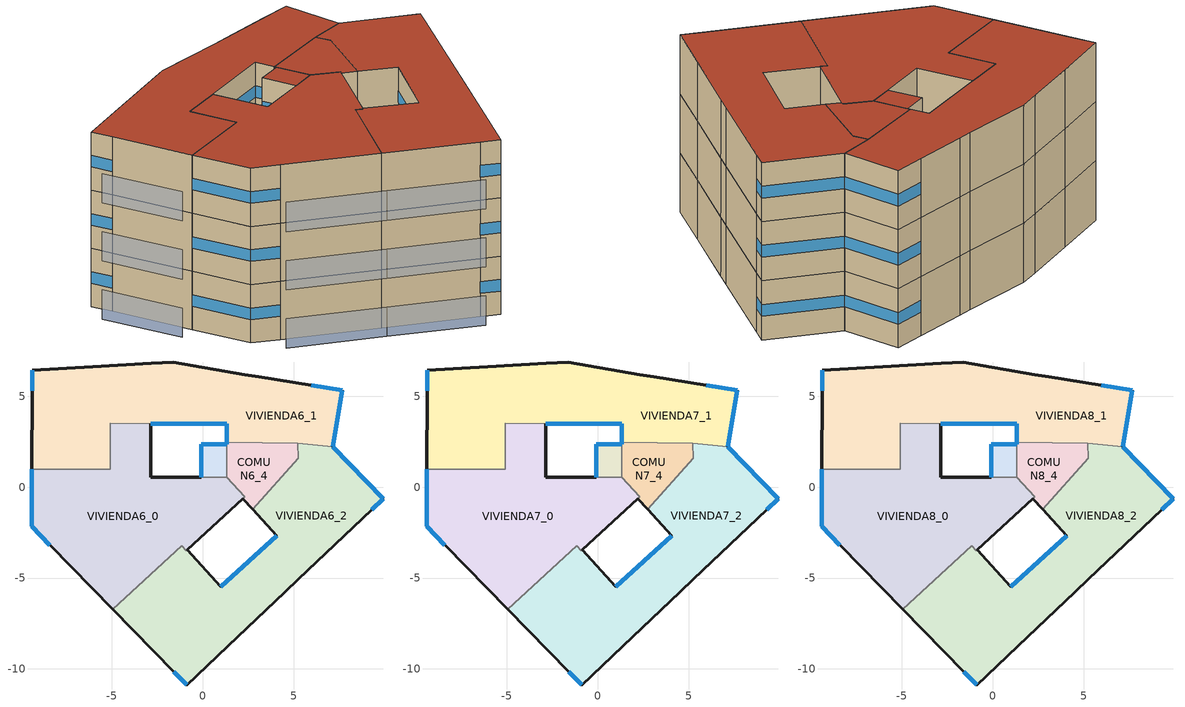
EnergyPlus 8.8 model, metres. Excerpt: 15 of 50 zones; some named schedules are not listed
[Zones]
VIVIENDA6_0
 floor outside (Project Floor): 1.32,0.54 2.31,-0.54 2.2,-0.64 -0.86,-3.45 -0.92,-3.5 -1.16,-3.23 -4.96,-6.72 -8.4,-3.19 -9.41,-2.16 -9.4,0.99 -5.1,0.97 -5.09,3.5 -2.86,3.49 -2.86,0.54 -0.08,0.54 z15
 wall outside (Project Partition): -0.86,-3.45 2.2,-0.64 / -0.08,0.54 -2.86,0.54 -2.86,3.49 / -9.4,0.99 -9.41,-2.16 -8.4,-3.19 -4.96,-6.72 z15:18
 wall to VIVIENDA6_2 (Project Partition): -4.96,-6.72 -1.16,-3.23 -0.92,-3.5 -0.86,-3.45 z15:18
 wall to COMUN6_4 (Project Partition): 2.2,-0.64 2.31,-0.54 1.32,0.54 z15:18
 wall to COMUN6_3 (Project Partition): 1.32,0.54 -0.08,0.54 z15:18
 wall to VIVIENDA6_1 (Project Partition): -2.86,3.49 -5.09,3.5 -5.1,0.97 -9.4,0.99 z15:18
 window (Project External Window): -9.4,0.99 -9.41,-2.16 / -9.41,-2.16 -8.4,-3.19 z16.2:16.8
 roof outside (Project Flat Roof): -0.86,-3.45 2.2,-0.64 2.31,-0.54 1.32,0.54 -0.08,0.54 -2.86,0.54 -2.86,3.49 -5.09,3.5 -5.1,0.97 -9.4,0.99 -9.41,-2.16 -8.4,-3.19 -4.96,-6.72 -1.16,-3.23 -0.92,-3.5 z18
VIVIENDA6_1
 floor outside (Project Floor): 7.68,5.34 7.15,2.22 5.22,2.42 1.32,2.48 1.32,3.49 -2.86,3.49 -5.09,3.5 -5.1,0.97 -9.4,0.99 -9.38,5.29 -9.38,6.42 -6.05,6.62 -2.83,6.81 -1.62,6.88 2.31,6.19 3.07,6.06 5.97,5.6 z15
 wall outside (Project Partition): -2.86,3.49 1.32,3.49 1.32,2.48 / 7.15,2.22 7.68,5.34 5.97,5.6 3.07,6.06 2.31,6.19 -1.62,6.88 -2.83,6.81 -6.05,6.62 -9.38,6.42 -9.38,5.29 -9.4,0.99 z15:18
 wall to COMUN6_4 (Project Partition): 1.32,2.48 5.22,2.42 z15:18
 wall to VIVIENDA6_2 (Project Partition): 5.22,2.42 7.15,2.22 z15:18
 window (Project External Window): -2.85,3.49 1.32,3.49 / 1.32,3.49 1.32,2.48 / 7.15,2.22 7.68,5.34 / 7.68,5.34 5.98,5.6 / -9.38,6.42 -9.38,5.29 z16.2:16.8
 roof outside (Project Flat Roof): 7.15,2.22 7.68,5.34 5.97,5.6 3.07,6.06 2.31,6.19 -1.62,6.88 -2.83,6.81 -6.05,6.62 -9.38,6.42 -9.38,5.29 -9.4,0.99 -5.1,0.97 -5.09,3.5 -2.86,3.49 1.32,3.49 1.32,2.48 5.22,2.42 z18
VIVIENDA6_2
 floor outside (Project Floor): 7.15,2.22 9.93,-0.63 9.28,-1.25 5.26,-5.06 4.54,-5.74 1.36,-8.75 -0.89,-10.88 -1.59,-10.16 -4.96,-6.72 -1.16,-3.23 -0.92,-3.5 -0.86,-3.45 1,-5.47 4.06,-2.66 2.74,-1.23 5.25,1.6 5.22,2.42 z15
 wall outside (Project Partition): -4.96,-6.72 -1.59,-10.16 -0.89,-10.88 1.36,-8.75 4.54,-5.74 5.26,-5.06 9.28,-1.25 9.93,-0.63 7.15,2.22 / 2.74,-1.23 4.06,-2.66 1,-5.47 -0.86,-3.45 z15:18
 wall to COMUN6_4 (Project Partition): 5.22,2.42 5.25,1.6 2.74,-1.23 z15:18
 window (Project External Window): -1.59,-10.16 -0.89,-10.88 / 9.28,-1.25 9.93,-0.63 / 9.93,-0.63 7.16,2.22 / 4.06,-2.66 1.01,-5.47 z16.2:16.8
 roof outside (Project Flat Roof): 4.54,-5.74 5.26,-5.06 9.28,-1.25 9.93,-0.63 7.15,2.22 5.22,2.42 5.25,1.6 2.74,-1.23 4.06,-2.66 1,-5.47 -0.86,-3.45 -0.92,-3.5 -1.16,-3.23 -4.96,-6.72 -1.59,-10.16 -0.89,-10.88 1.36,-8.75 z18
COMUN6_3
 floor outside (Project Floor): 1.32,2.36 1.32,0.54 -0.08,0.54 -0.08,2.36 z15
 wall outside (Project Partition): 1.32,2.36 -0.08,2.36 -0.08,0.54 z15:18
 wall to COMUN6_4 (Project Partition): 1.32,0.54 1.32,2.36 z15:18
 window (Project External Window): 1.32,2.36 -0.07,2.36 / -0.08,2.36 -0.08,0.54 z16.2:16.8
 roof outside (Project Flat Roof): 1.32,0.54 1.32,2.36 -0.08,2.36 -0.08,0.54 z18
COMUN6_4
 floor outside (Project Floor): 5.22,2.42 5.25,1.6 2.74,-1.23 2.2,-0.64 2.31,-0.54 1.32,0.54 1.32,2.36 1.32,2.48 z15
 wall outside (Project Partition): 2.2,-0.64 2.74,-1.23 / 1.32,2.48 1.32,2.36 z15:18
 window (Project External Window): 1.32,2.48 1.32,2.36 z16.2:16.8
 roof outside (Project Flat Roof): 2.74,-1.23 5.25,1.6 5.22,2.42 1.32,2.48 1.32,2.36 1.32,0.54 2.31,-0.54 2.2,-0.64 z18
VIVIENDA7_0
 floor outside (Project Floor): 1.32,0.54 2.31,-0.54 2.2,-0.64 -0.86,-3.45 -0.92,-3.5 -1.16,-3.23 -4.96,-6.72 -8.4,-3.19 -9.41,-2.16 -9.4,0.99 -5.1,0.97 -5.09,3.5 -2.86,3.49 -2.86,0.54 -0.08,0.54 z18
 wall outside (Project Partition): -0.86,-3.45 2.2,-0.64 / -0.08,0.54 -2.86,0.54 -2.86,3.49 / -9.4,0.99 -9.41,-2.16 -8.4,-3.19 -4.96,-6.72 z18:21
 wall to VIVIENDA7_2 (Project Partition): -4.96,-6.72 -1.16,-3.23 -0.92,-3.5 -0.86,-3.45 z18:21
 wall to COMUN7_4 (Project Partition): 2.2,-0.64 2.31,-0.54 1.32,0.54 z18:21
 wall to COMUN7_3 (Project Partition): 1.32,0.54 -0.08,0.54 z18:21
 wall to VIVIENDA7_1 (Project Partition): -2.86,3.49 -5.09,3.5 -5.1,0.97 -9.4,0.99 z18:21
 window (Project External Window): -9.4,0.99 -9.41,-2.16 / -9.41,-2.16 -8.4,-3.19 z19.2:19.8
 roof outside (Project Flat Roof): -0.86,-3.45 2.2,-0.64 2.31,-0.54 1.32,0.54 -0.08,0.54 -2.86,0.54 -2.86,3.49 -5.09,3.5 -5.1,0.97 -9.4,0.99 -9.41,-2.16 -8.4,-3.19 -4.96,-6.72 -1.16,-3.23 -0.92,-3.5 z21
VIVIENDA7_1
 floor outside (Project Floor): 7.68,5.34 7.15,2.22 5.22,2.42 1.32,2.48 1.32,3.49 -2.86,3.49 -5.09,3.5 -5.1,0.97 -9.4,0.99 -9.38,5.29 -9.38,6.42 -6.05,6.62 -2.83,6.81 -1.62,6.88 2.31,6.19 3.07,6.06 5.97,5.6 z18
 wall outside (Project Partition): -2.86,3.49 1.32,3.49 1.32,2.48 / 7.15,2.22 7.68,5.34 5.97,5.6 3.07,6.06 2.31,6.19 -1.62,6.88 -2.83,6.81 -6.05,6.62 -9.38,6.42 -9.38,5.29 -9.4,0.99 z18:21
 wall to COMUN7_4 (Project Partition): 1.32,2.48 5.22,2.42 z18:21
 wall to VIVIENDA7_2 (Project Partition): 5.22,2.42 7.15,2.22 z18:21
 window (Project External Window): -2.85,3.49 1.32,3.49 / 1.32,3.49 1.32,2.48 / 7.15,2.22 7.68,5.34 / 7.68,5.34 5.98,5.6 / -9.38,6.42 -9.38,5.29 z19.2:19.8
 roof outside (Project Flat Roof): 7.15,2.22 7.68,5.34 5.97,5.6 3.07,6.06 2.31,6.19 -1.62,6.88 -2.83,6.81 -6.05,6.62 -9.38,6.42 -9.38,5.29 -9.4,0.99 -5.1,0.97 -5.09,3.5 -2.86,3.49 1.32,3.49 1.32,2.48 5.22,2.42 z21
VIVIENDA7_2
 floor outside (Project Floor): 7.15,2.22 9.93,-0.63 9.28,-1.25 5.26,-5.06 4.54,-5.74 1.36,-8.75 -0.89,-10.88 -1.59,-10.16 -4.96,-6.72 -1.16,-3.23 -0.92,-3.5 -0.86,-3.45 1,-5.47 4.06,-2.66 2.74,-1.23 5.25,1.6 5.22,2.42 z18
 wall outside (Project Partition): -4.96,-6.72 -1.59,-10.16 -0.89,-10.88 1.36,-8.75 4.54,-5.74 5.26,-5.06 9.28,-1.25 9.93,-0.63 7.15,2.22 / 2.74,-1.23 4.06,-2.66 1,-5.47 -0.86,-3.45 z18:21
 wall to COMUN7_4 (Project Partition): 5.22,2.42 5.25,1.6 2.74,-1.23 z18:21
 window (Project External Window): -1.59,-10.16 -0.89,-10.88 / 9.28,-1.25 9.93,-0.63 / 9.93,-0.63 7.16,2.22 / 4.06,-2.66 1.01,-5.47 z19.2:19.8
 roof outside (Project Flat Roof): 4.54,-5.74 5.26,-5.06 9.28,-1.25 9.93,-0.63 7.15,2.22 5.22,2.42 5.25,1.6 2.74,-1.23 4.06,-2.66 1,-5.47 -0.86,-3.45 -0.92,-3.5 -1.16,-3.23 -4.96,-6.72 -1.59,-10.16 -0.89,-10.88 1.36,-8.75 z21
COMUN7_3
 floor outside (Project Floor): 1.32,2.36 1.32,0.54 -0.08,0.54 -0.08,2.36 z18
 wall outside (Project Partition): 1.32,2.36 -0.08,2.36 -0.08,0.54 z18:21
 wall to COMUN7_4 (Project Partition): 1.32,0.54 1.32,2.36 z18:21
 window (Project External Window): 1.32,2.36 -0.07,2.36 / -0.08,2.36 -0.08,0.54 z19.2:19.8
 roof outside (Project Flat Roof): 1.32,0.54 1.32,2.36 -0.08,2.36 -0.08,0.54 z21
COMUN7_4
 floor outside (Project Floor): 5.22,2.42 5.25,1.6 2.74,-1.23 2.2,-0.64 2.31,-0.54 1.32,0.54 1.32,2.36 1.32,2.48 z18
 wall outside (Project Partition): 2.2,-0.64 2.74,-1.23 / 1.32,2.48 1.32,2.36 z18:21
 window (Project External Window): 1.32,2.48 1.32,2.36 z19.2:19.8
 roof outside (Project Flat Roof): 2.74,-1.23 5.25,1.6 5.22,2.42 1.32,2.48 1.32,2.36 1.32,0.54 2.31,-0.54 2.2,-0.64 z21
VIVIENDA8_0
 floor outside (Project Floor): 1.32,0.54 2.31,-0.54 2.2,-0.64 -0.86,-3.45 -0.92,-3.5 -1.16,-3.23 -4.96,-6.72 -8.4,-3.19 -9.41,-2.16 -9.4,0.99 -5.1,0.97 -5.09,3.5 -2.86,3.49 -2.86,0.54 -0.08,0.54 z21
 wall outside (Project Partition): -0.86,-3.45 2.2,-0.64 / -0.08,0.54 -2.86,0.54 -2.86,3.49 / -9.4,0.99 -9.41,-2.16 -8.4,-3.19 -4.96,-6.72 z21:24
 wall to VIVIENDA8_2 (Project Partition): -4.96,-6.72 -1.16,-3.23 -0.92,-3.5 -0.86,-3.45 z21:24
 wall to COMUN8_4 (Project Partition): 2.2,-0.64 2.31,-0.54 1.32,0.54 z21:24
 wall to COMUN8_3 (Project Partition): 1.32,0.54 -0.08,0.54 z21:24
 wall to VIVIENDA8_1 (Project Partition): -2.86,3.49 -5.09,3.5 -5.1,0.97 -9.4,0.99 z21:24
 window (Project External Window): -9.4,0.99 -9.41,-2.16 / -9.41,-2.16 -8.4,-3.19 z22.2:22.8
 roof outside (Project Flat Roof): -0.86,-3.45 2.2,-0.64 2.31,-0.54 1.32,0.54 -0.08,0.54 -2.86,0.54 -2.86,3.49 -5.09,3.5 -5.1,0.97 -9.4,0.99 -9.41,-2.16 -8.4,-3.19 -4.96,-6.72 -1.16,-3.23 -0.92,-3.5 z24
VIVIENDA8_1
 floor outside (Project Floor): 7.68,5.34 7.15,2.22 5.22,2.42 1.32,2.48 1.32,3.49 -2.86,3.49 -5.09,3.5 -5.1,0.97 -9.4,0.99 -9.38,5.29 -9.38,6.42 -6.05,6.62 -2.83,6.81 -1.62,6.88 2.31,6.19 3.07,6.06 5.97,5.6 z21
 wall outside (Project Partition): -2.86,3.49 1.32,3.49 1.32,2.48 / 7.15,2.22 7.68,5.34 5.97,5.6 3.07,6.06 2.31,6.19 -1.62,6.88 -2.83,6.81 -6.05,6.62 -9.38,6.42 -9.38,5.29 -9.4,0.99 z21:24
 wall to COMUN8_4 (Project Partition): 1.32,2.48 5.22,2.42 z21:24
 wall to VIVIENDA8_2 (Project Partition): 5.22,2.42 7.15,2.22 z21:24
 window (Project External Window): -2.85,3.49 1.32,3.49 / 1.32,3.49 1.32,2.48 / 7.15,2.22 7.68,5.34 / 7.68,5.34 5.98,5.6 / -9.38,6.42 -9.38,5.29 z22.2:22.8
 roof outside (Project Flat Roof): 7.15,2.22 7.68,5.34 5.97,5.6 3.07,6.06 2.31,6.19 -1.62,6.88 -2.83,6.81 -6.05,6.62 -9.38,6.42 -9.38,5.29 -9.4,0.99 -5.1,0.97 -5.09,3.5 -2.86,3.49 1.32,3.49 1.32,2.48 5.22,2.42 z24
VIVIENDA8_2
 floor outside (Project Floor): 7.15,2.22 9.93,-0.63 9.28,-1.25 5.26,-5.06 4.54,-5.74 1.36,-8.75 -0.89,-10.88 -1.59,-10.16 -4.96,-6.72 -1.16,-3.23 -0.92,-3.5 -0.86,-3.45 1,-5.47 4.06,-2.66 2.74,-1.23 5.25,1.6 5.22,2.42 z21
 wall outside (Project Partition): -4.96,-6.72 -1.59,-10.16 -0.89,-10.88 1.36,-8.75 4.54,-5.74 5.26,-5.06 9.28,-1.25 9.93,-0.63 7.15,2.22 / 2.74,-1.23 4.06,-2.66 1,-5.47 -0.86,-3.45 z21:24
 wall to COMUN8_4 (Project Partition): 5.22,2.42 5.25,1.6 2.74,-1.23 z21:24
 window (Project External Window): -1.59,-10.16 -0.89,-10.88 / 9.28,-1.25 9.93,-0.63 / 9.93,-0.63 7.16,2.22 / 4.06,-2.66 1.01,-5.47 z22.2:22.8
 roof outside (Project Flat Roof): 4.54,-5.74 5.26,-5.06 9.28,-1.25 9.93,-0.63 7.15,2.22 5.22,2.42 5.25,1.6 2.74,-1.23 4.06,-2.66 1,-5.47 -0.86,-3.45 -0.92,-3.5 -1.16,-3.23 -4.96,-6.72 -1.59,-10.16 -0.89,-10.88 1.36,-8.75 z24
COMUN8_3
 floor outside (Project Floor): 1.32,2.36 1.32,0.54 -0.08,0.54 -0.08,2.36 z21
 wall outside (Project Partition): 1.32,2.36 -0.08,2.36 -0.08,0.54 z21:24
 wall to COMUN8_4 (Project Partition): 1.32,0.54 1.32,2.36 z21:24
 window (Project External Window): 1.32,2.36 -0.07,2.36 / -0.08,2.36 -0.08,0.54 z22.2:22.8
 roof outside (Project Flat Roof): 1.32,0.54 1.32,2.36 -0.08,2.36 -0.08,0.54 z24
COMUN8_4
 floor outside (Project Floor): 5.22,2.42 5.25,1.6 2.74,-1.23 2.2,-0.64 2.31,-0.54 1.32,0.54 1.32,2.36 1.32,2.48 z21
 wall outside (Project Partition): 2.2,-0.64 2.74,-1.23 / 1.32,2.48 1.32,2.36 z21:24
 window (Project External Window): 1.32,2.48 1.32,2.36 z22.2:22.8
 roof outside (Project Flat Roof): 2.74,-1.23 5.25,1.6 5.22,2.42 1.32,2.48 1.32,2.36 1.32,0.54 2.31,-0.54 2.2,-0.64 z24
shading: -9.12,-3.89 -5.69,-7.39 / -5.69,-7.39 -2.3,-10.86 / -1.59,-10.16 -4.96,-6.72 / -4.96,-6.72 -8.4,-3.19 / -10.38,5.29 -10.4,0.99 / -9.4,0.99 -9.38,5.29 z21:22.5; -9.12,-3.89 -5.69,-7.39 / -5.69,-7.39 -2.3,-10.86 / -1.59,-10.16 -4.96,-6.72 / -4.96,-6.72 -8.4,-3.19 / -10.38,5.29 -10.4,0.99 / -9.4,0.99 -9.38,5.29 z18:19.5; -9.12,-3.89 -5.69,-7.39 / -5.69,-7.39 -2.3,-10.86 / -1.59,-10.16 -4.96,-6.72 / -4.96,-6.72 -8.4,-3.19 / -10.38,5.29 -10.4,0.99 / -9.4,0.99 -9.38,5.29 z15:16.5; -3.21,-3.89 -5.6,-1.47 -4.94,-0.79 -5.3,-0.27 -5.3,0.34 -6.06,0.25 -6.05,6.62 -9.38,6.42 -9.41,-2.16 -5.59,-6.07 z24; 1.36,-8.75 -0.48,-6.83 1,-5.47 -0.86,-3.45 -0.92,-3.5 -1.16,-3.23 -2.58,-4.54 -3.21,-3.89 -5.59,-6.07 -0.89,-10.88 z24
[Building]
bcn: North Axis=0; Terrain=City; Solar Distribution=FullInteriorAndExteriorWithReflections
[Site:Location]
BARCELONA	ESP: Latitude=41.28; Longitude=2.07; Time Zone=1; Elevation=6
[SizingPeriod:DesignDay] Day of Month=21; DryBulb Temperature Range Modifier Type=DefaultMultipliers; Barometric Pressure=101253; Rain Indicator=No; Snow Indicator=No; Daylight Saving Time Indicator=No
Name | Month | Day Type | Maximum DryBulb Temperature | Daily DryBulb Temperature Range | Humidity Condition Type | Wetbulb or DewPoint at Maximum DryBulb | Wind Speed | Wind Direction | Solar Model Indicator | Sky Clearness | ASHRAE Clear Sky Optical Depth for Beam Irradiance taub | ASHRAE Clear Sky Optical Depth for Diffuse Irradiance taud
BARCELONA Ann Htg 99.6% Condns DB | 1 | WinterDesignDay | 0.9 | 0 | Wetbulb | 0.9 | 4.3 | 350 | ASHRAEClearSky | 0
BARCELONA Ann Hum_n 99.6% Condns DP=>MCDB | 1 | WinterDesignDay | 5.5 | 0 | Dewpoint | -7.1 | 4.3 | 350 | ASHRAEClearSky | 0
BARCELONA Ann Htg Wind 99.6% Condns WS=>MCDB | 1 | WinterDesignDay | 11.2 | 0 | Wetbulb | 11.2 | 10.9 | 350 | ASHRAEClearSky | 0
BARCELONA Ann Clg .4% Condns DB=>MWB | 8 | SummerDesignDay | 30.2 | 7.7 | Wetbulb | 23.8 | 4.4 | 210 | ASHRAETau |  | 0.492 | 1.927
[MATERIAL]
DefaultMaterial: Roughness=Rough; Thickness=0.1; Conductivity=0.1; Density=1000; Specific Heat=1000; Thermal Absorptance=0.9; Solar Absorptance=0.7; Visible Absorptance=0.7
[WINDOWMATERIAL:SIMPLEGLAZINGSYSTEM]
DefaultGlazing: UFactor=2.7; Solar Heat Gain Coefficient=0.763; Visible Transmittance=0.8
[CONSTRUCTION]
Project Partition; Project Floor; Project Flat Roof: DefaultMaterial
Project External Window: DefaultGlazing
[ZONE] Type=1; Multiplier=1; Ceiling Height=autocalculate; Volume=autocalculate; Floor Area=autocalculate; Part of Total Floor Area=Yes
VIVIENDA8_0; VIVIENDA8_1; VIVIENDA8_2; COMUN8_3; COMUN8_4; VIVIENDA7_0; VIVIENDA7_1; VIVIENDA7_2; COMUN7_3; COMUN7_4; VIVIENDA6_0; VIVIENDA6_1; VIVIENDA6_2; COMUN6_3; COMUN6_4
[PEOPLE] Number of People Schedule=MidriseApartment Apartment Occ; Number of People Calculation Method=People/Area; People per Zone Floor Area=0.0283092; Fraction Radiant=0.3; Sensible Heat Fraction=autocalculate; Activity Level Schedule=MidriseApartment Activity; Carbon Dioxide Generation Rate=3.82e-08; Enable ASHRAE 55 Comfort Warnings=No; Mean Radiant Temperature Calculation Type=ZoneAveraged; Clothing Insulation Calculation Method=ClothingInsulationSchedule
Name | Zone or ZoneList
vivienda8_0People | vivienda8_0
vivienda8_1People | vivienda8_1
vivienda8_2People | vivienda8_2
vivienda7_0People | vivienda7_0
vivienda7_1People | vivienda7_1
vivienda7_2People | vivienda7_2
vivienda6_0People | vivienda6_0
vivienda6_1People | vivienda6_1
vivienda6_2People | vivienda6_2
[LIGHTS] Design Level Calculation Method=Watts/Area; Return Air Fraction=0; Fraction Radiant=0; Fraction Visible=0; Fraction Replaceable=1; EndUse Subcategory=General; Return Air Fraction Calculated from Plenum Temperature=No; Return Air Fraction Function of Plenum Temperature Coefficient 1=0; Return Air Fraction Function of Plenum Temperature Coefficient 2=0
Name | Zone or ZoneList | Schedule | Watts per Zone Floor Area
vivienda8_0Lights | vivienda8_0 | MidriseApartment Apartment Light | 11.8404
vivienda8_1Lights | vivienda8_1 | MidriseApartment Apartment Light | 11.8404
vivienda8_2Lights | vivienda8_2 | MidriseApartment Apartment Light | 11.8404
comun8_3Lights | comun8_3 | MidriseApartment Corridor Light | 5.38198
comun8_4Lights | comun8_4 | MidriseApartment Corridor Light | 5.38198
vivienda7_0Lights | vivienda7_0 | MidriseApartment Apartment Light | 11.8404
vivienda7_1Lights | vivienda7_1 | MidriseApartment Apartment Light | 11.8404
vivienda7_2Lights | vivienda7_2 | MidriseApartment Apartment Light | 11.8404
comun7_3Lights | comun7_3 | MidriseApartment Corridor Light | 5.38198
comun7_4Lights | comun7_4 | MidriseApartment Corridor Light | 5.38198
vivienda6_0Lights | vivienda6_0 | MidriseApartment Apartment Light | 11.8404
vivienda6_1Lights | vivienda6_1 | MidriseApartment Apartment Light | 11.8404
vivienda6_2Lights | vivienda6_2 | MidriseApartment Apartment Light | 11.8404
comun6_3Lights | comun6_3 | MidriseApartment Corridor Light | 5.38198
comun6_4Lights | comun6_4 | MidriseApartment Corridor Light | 5.38198
[ELECTRICEQUIPMENT] Schedule=MidriseApartment Apartment Equip; Design Level Calculation Method=Watts/Area; Watts per Zone Floor Area=3.87503; Fraction Latent=0; Fraction Radiant=0; Fraction Lost=0; EndUse Subcategory=ElectricEquipment
Name | Zone or ZoneList
vivienda8_0ElectricEquipment | vivienda8_0
vivienda8_1ElectricEquipment | vivienda8_1
vivienda8_2ElectricEquipment | vivienda8_2
vivienda7_0ElectricEquipment | vivienda7_0
vivienda7_1ElectricEquipment | vivienda7_1
vivienda7_2ElectricEquipment | vivienda7_2
vivienda6_0ElectricEquipment | vivienda6_0
vivienda6_1ElectricEquipment | vivienda6_1
vivienda6_2ElectricEquipment | vivienda6_2
[ZONEINFILTRATION:DESIGNFLOWRATE] Schedule=MidriseApartment Infil; Design Flow Rate Calculation Method=Flow/Area; Flow per Zone Floor Area=0.000226568; Constant Term Coefficient=1; Temperature Term Coefficient=0; Velocity Term Coefficient=0; Velocity Squared Term Coefficient=0
Name | Zone or ZoneList
vivienda8_0ZoneInfiltration | vivienda8_0
vivienda8_1ZoneInfiltration | vivienda8_1
vivienda8_2ZoneInfiltration | vivienda8_2
comun8_3ZoneInfiltration | comun8_3
comun8_4ZoneInfiltration | comun8_4
vivienda7_0ZoneInfiltration | vivienda7_0
vivienda7_1ZoneInfiltration | vivienda7_1
vivienda7_2ZoneInfiltration | vivienda7_2
comun7_3ZoneInfiltration | comun7_3
comun7_4ZoneInfiltration | comun7_4
vivienda6_0ZoneInfiltration | vivienda6_0
vivienda6_1ZoneInfiltration | vivienda6_1
vivienda6_2ZoneInfiltration | vivienda6_2
comun6_3ZoneInfiltration | comun6_3
comun6_4ZoneInfiltration | comun6_4
[Schedule:Week:Daily]
SCHEDULE:WEEK:DAILY {CBC3552E-49ED-41B8-A399-ECD5E7AECDB9}: MidriseApartment Corridor Light Default Schedule, MidriseApartment Corridor Light Default Schedule, MidriseApartment Corridor Light Default Schedule, MidriseApartment Corridor Light Default Schedule, MidriseApartment Corridor Light Default Schedule, MidriseApartment Corridor Light Default Schedule, MidriseApartment Corridor Light Default Schedule, MidriseApartment Corridor Light Default Schedule, MidriseApartment Corridor Light Summer Design Day, MidriseApartment Corridor Light Winter Design Day, MidriseApartment Corridor Light Default Schedule, MidriseApartment Corridor Light Default Schedule
SCHEDULE:WEEK:DAILY {4E5573DE-4297-45A0-9D21-9559A796CC95}: MidriseApartment Apartment Occ Default Schedule, MidriseApartment Apartment Occ Default Schedule, MidriseApartment Apartment Occ Default Schedule, MidriseApartment Apartment Occ Default Schedule, MidriseApartment Apartment Occ Default Schedule, MidriseApartment Apartment Occ Default Schedule, MidriseApartment Apartment Occ Default Schedule, MidriseApartment Apartment Occ Default Schedule, MidriseApartment Apartment Occ Summer Design Day, MidriseApartment Apartment Occ Winter Design Day, MidriseApartment Apartment Occ Default Schedule, MidriseApartment Apartment Occ Default Schedule
SCHEDULE:WEEK:DAILY {9C0406D9-E4D3-4426-BF7F-223E9201C084}: MidriseApartment Apartment Light Default Schedule, MidriseApartment Apartment Light Default Schedule, MidriseApartment Apartment Light Default Schedule, MidriseApartment Apartment Light Default Schedule, MidriseApartment Apartment Light Default Schedule, MidriseApartment Apartment Light Default Schedule, MidriseApartment Apartment Light Default Schedule, MidriseApartment Apartment Light Default Schedule, MidriseApartment Apartment Light Summer Design Day, MidriseApartment Apartment Light Winter Design Day, MidriseApartment Apartment Light Default Schedule, MidriseApartment Apartment Light Default Schedule
SCHEDULE:WEEK:DAILY {FDB76EC8-7C93-4E32-825E-2E157AFA2A94}: MidriseApartment Activity Default Schedule, MidriseApartment Activity Default Schedule, MidriseApartment Activity Default Schedule, MidriseApartment Activity Default Schedule, MidriseApartment Activity Default Schedule, MidriseApartment Activity Default Schedule, MidriseApartment Activity Default Schedule, MidriseApartment Activity Default Schedule, MidriseApartment Activity Summer Design Day, MidriseApartment Activity Winter Design Day, MidriseApartment Activity Default Schedule, MidriseApartment Activity Default Schedule
[Schedule:Year]
MIDRISEAPARTMENT CORRIDOR LIGHT: Schedule:Week:Daily {cbc3552e-49ed-41b8-a399-ecd5e7aecdb9}, 1, 1, 12, 31
MIDRISEAPARTMENT INFIL: Schedule:Week:Daily {1b2951d3-8a6d-40b0-a578-f54d283818bd}, 1, 1, 12, 31
MIDRISEAPARTMENT APARTMENT OCC: Schedule:Week:Daily {4e5573de-4297-45a0-9d21-9559a796cc95}, 1, 1, 12, 31
MIDRISEAPARTMENT APARTMENT LIGHT: Schedule:Week:Daily {9c0406d9-e4d3-4426-bf7f-223e9201c084}, 1, 1, 12, 31
MIDRISEAPARTMENT APARTMENT EQUIP: Schedule:Week:Daily {209dd2e3-012e-4d8d-9bec-2729f2339963}, 1, 1, 12, 31
MIDRISEAPARTMENT ACTIVITY: Schedule:Week:Daily {fdb76ec8-7c93-4e32-825e-2e157afa2a94}, 1, 1, 12, 31
